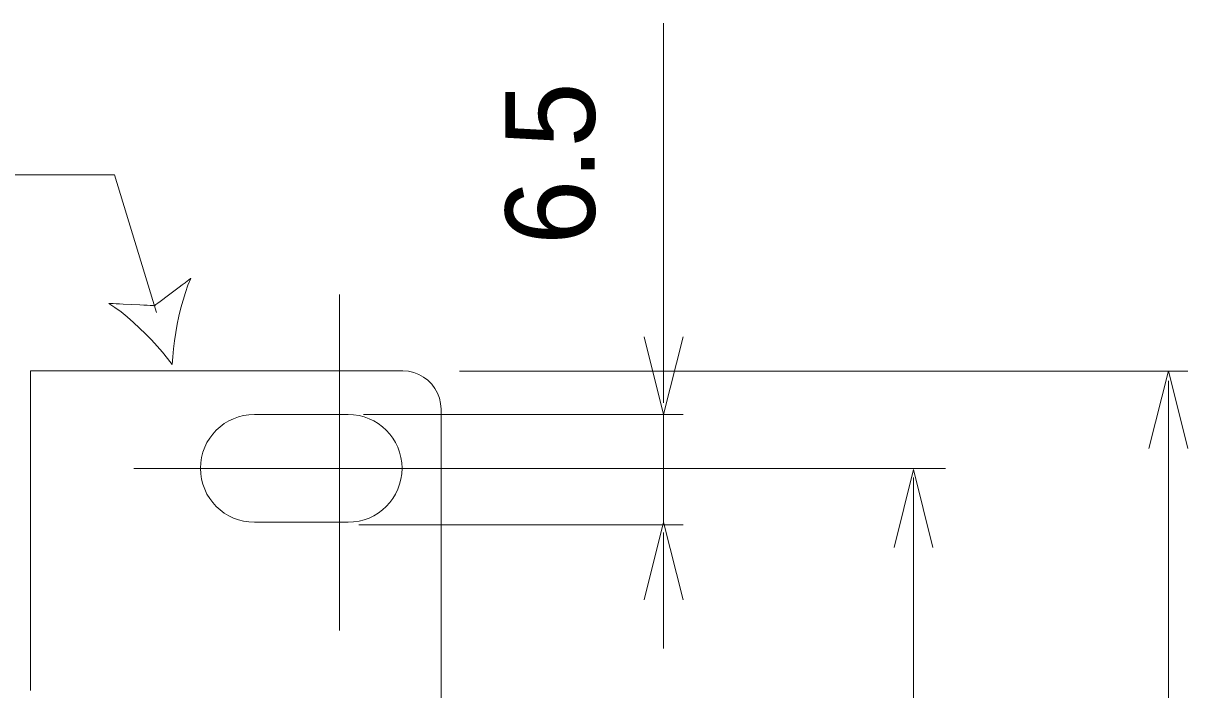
# Model space of a CAD drawing. Units: millimetres on the paper. Extents: x -142 to 142, y -98 to 91.
# Drawn here: x 18.19 to 41.1, y -24.91 to -11.79 of the extents above; entities that cross this region are included whole.
import ezdxf
from ezdxf.enums import TextEntityAlignment as Align

# ---------------------------------------------------------------- set-up
doc = ezdxf.new("R2010")
doc.units = ezdxf.units.MM
doc.layers.add('1-0_レイヤー 1', color=7, linetype='Continuous', lineweight=18)
doc.styles.add('ＭＳ Ｐゴシック', font='')
doc.styles.get('ＭＳ Ｐゴシック').set_extended_font_data('MS PGothic')

msp = doc.modelspace()

# ---------------------------------------------------------------- linework, layer by layer
at = {"layer": '1-0_レイヤー 1'}
for p, q in [((30.791, -11.795), (30.791, -19.264)), ((13.649, -14.775), (19.982, -14.775)), ((19.982, -14.775), (20.808, -17.488)), ((24.413, -23.744), (24.413, -17.131)), ((30.791, -19.497), (30.41, -17.967)), ((30.791, -19.497), (31.172, -17.967)), ((26.771, -18.639), (41.105, -18.639)), ((40.724, -18.637), (40.343, -20.167)), ((40.724, -18.637), (41.105, -20.167)), ((40.724, -18.834), (40.724, -31.961)), ((24.882, -19.497), (31.172, -19.497)), ((30.791, -19.497), (30.791, -21.664)), ((20.366, -20.558), (27.173, -20.558)), ((27.173, -20.558), (36.341, -20.558)), ((35.711, -20.58), (35.33, -22.11)), ((35.711, -20.58), (36.092, -22.11)), ((35.711, -20.736), (35.711, -29.724)), ((24.793, -21.664), (31.172, -21.664)), ((30.791, -21.615), (30.41, -23.145)), ((30.791, -21.615), (31.172, -23.145)), ((30.791, -21.818), (30.791, -24.103))]:
    msp.add_line(p, q, dxfattribs=at)
for points in [[(20.768, -17.354), (20.77, -17.352), (20.776, -17.348), (20.786, -17.34), (20.799, -17.331), (20.815, -17.318), (20.834, -17.304), (20.88, -17.27), (20.934, -17.229), (20.994, -17.184), (21.126, -17.086), (21.257, -16.987), (21.317, -16.942), (21.372, -16.901), (21.417, -16.867), (21.437, -16.853), (21.453, -16.841), (21.466, -16.831), (21.475, -16.824), (21.481, -16.819), (21.483, -16.818)], [(21.483, -16.818), (21.429, -16.95), (21.378, -17.092), (21.332, -17.242), (21.29, -17.398), (21.252, -17.557), (21.219, -17.72), (21.19, -17.883), (21.165, -18.045), (21.145, -18.204), (21.13, -18.36), (21.119, -18.509)], [(19.874, -17.307), (19.876, -17.308), (19.884, -17.308), (19.896, -17.309), (19.912, -17.309), (19.933, -17.31), (19.956, -17.312), (20.014, -17.315), (20.081, -17.318), (20.157, -17.322), (20.321, -17.33), (20.485, -17.339), (20.561, -17.343), (20.628, -17.346), (20.685, -17.349), (20.709, -17.351), (20.729, -17.352), (20.746, -17.352), (20.758, -17.353), (20.765, -17.353), (20.768, -17.354)], [(21.119, -18.509), (21.027, -18.391), (20.927, -18.271), (20.821, -18.149), (20.711, -18.028), (20.596, -17.909), (20.478, -17.793), (20.358, -17.681), (20.236, -17.575), (20.114, -17.477), (19.993, -17.387), (19.874, -17.307)], [(18.331, -18.637), (18.331, -18.637), (18.331, -18.638), (18.331, -18.639), (18.331, -18.64), (18.331, -18.641), (18.331, -18.643), (18.331, -18.645), (18.331, -18.647), (18.331, -18.65), (18.331, -18.653), (18.331, -18.656), (18.331, -18.659), (18.331, -18.663), (18.331, -18.667), (18.331, -18.671), (18.331, -18.676), (18.331, -18.681), (18.331, -18.686), (18.331, -18.692), (18.331, -18.698), (18.331, -18.704), (18.331, -18.71), (18.331, -18.717), (18.331, -18.724), (18.331, -18.731), (18.331, -18.738), (18.331, -18.746), (18.331, -18.754), (18.331, -18.763), (18.331, -18.771), (18.331, -18.78), (18.331, -18.789), (18.331, -18.799), (18.331, -18.808), (18.331, -18.818), (18.331, -18.829), (18.331, -18.839), (18.331, -18.85), (18.331, -18.861)], [(18.435, -18.637), (18.424, -18.637), (18.413, -18.637), (18.404, -18.637), (18.395, -18.637), (18.386, -18.637), (18.378, -18.637), (18.371, -18.637), (18.364, -18.637), (18.358, -18.637), (18.352, -18.637), (18.347, -18.637), (18.343, -18.637), (18.339, -18.637), (18.336, -18.637), (18.334, -18.637), (18.333, -18.637), (18.332, -18.637), (18.331, -18.637)], [(19.289, -18.637), (19.23, -18.637), (19.2, -18.637), (19.172, -18.637), (19.143, -18.637), (19.115, -18.637), (19.088, -18.637), (19.061, -18.637), (19.034, -18.637), (19.007, -18.637), (18.981, -18.637), (18.956, -18.637), (18.931, -18.637), (18.906, -18.637), (18.882, -18.637), (18.858, -18.637), (18.835, -18.637), (18.812, -18.637), (18.79, -18.637), (18.768, -18.637), (18.746, -18.637), (18.725, -18.637), (18.705, -18.637), (18.685, -18.637), (18.665, -18.637), (18.646, -18.637), (18.627, -18.637), (18.609, -18.637), (18.592, -18.637), (18.575, -18.637), (18.559, -18.637), (18.543, -18.637), (18.527, -18.637), (18.512, -18.637), (18.498, -18.637), (18.484, -18.637), (18.471, -18.637), (18.458, -18.637), (18.446, -18.637), (18.435, -18.637)], [(23.178, -18.637), (23.096, -18.637), (23.013, -18.637), (22.93, -18.637), (22.846, -18.637), (22.762, -18.637), (22.678, -18.637), (22.508, -18.637), (22.338, -18.637), (21.995, -18.637), (21.652, -18.637), (21.481, -18.637), (21.311, -18.637), (21.227, -18.637), (21.143, -18.637), (21.06, -18.637), (20.976, -18.637), (20.894, -18.637), (20.812, -18.637), (20.73, -18.637), (20.65, -18.637), (20.569, -18.637), (20.49, -18.637), (20.411, -18.637), (20.333, -18.637), (20.256, -18.637), (20.18, -18.637), (20.105, -18.637), (20.031, -18.637), (19.957, -18.637), (19.885, -18.637), (19.814, -18.637), (19.744, -18.637), (19.675, -18.637), (19.607, -18.637), (19.541, -18.637), (19.476, -18.637), (19.412, -18.637), (19.35, -18.637), (19.289, -18.637)], [(25.2, -18.637), (25.177, -18.637), (25.155, -18.637), (25.131, -18.637), (25.108, -18.637), (25.083, -18.637), (25.059, -18.637), (25.034, -18.637), (25.008, -18.637), (24.982, -18.637), (24.956, -18.637), (24.929, -18.637), (24.902, -18.637), (24.874, -18.637), (24.846, -18.637), (24.818, -18.637), (24.789, -18.637), (24.76, -18.637), (24.7, -18.637), (24.639, -18.637), (24.577, -18.637), (24.513, -18.637), (24.448, -18.637), (24.382, -18.637), (24.314, -18.637), (24.245, -18.637), (24.175, -18.637), (24.104, -18.637), (24.032, -18.637), (23.959, -18.637), (23.885, -18.637), (23.809, -18.637), (23.733, -18.637), (23.656, -18.637), (23.578, -18.637), (23.499, -18.637), (23.42, -18.637), (23.34, -18.637), (23.259, -18.637), (23.178, -18.637)], [(25.658, -18.637), (25.658, -18.637), (25.657, -18.637), (25.655, -18.637), (25.653, -18.637), (25.65, -18.637), (25.646, -18.637), (25.642, -18.637), (25.637, -18.637), (25.632, -18.637), (25.626, -18.637), (25.619, -18.637), (25.611, -18.637), (25.603, -18.637), (25.595, -18.637), (25.586, -18.637), (25.576, -18.637), (25.566, -18.637), (25.555, -18.637), (25.543, -18.637), (25.531, -18.637), (25.518, -18.637), (25.505, -18.637), (25.491, -18.637), (25.477, -18.637), (25.462, -18.637), (25.447, -18.637), (25.431, -18.637), (25.414, -18.637), (25.397, -18.637), (25.38, -18.637), (25.362, -18.637), (25.343, -18.637), (25.324, -18.637), (25.305, -18.637), (25.285, -18.637), (25.264, -18.637), (25.243, -18.637), (25.222, -18.637), (25.2, -18.637)], [(26.41, -19.39), (26.402, -19.278), (26.378, -19.172), (26.34, -19.072), (26.289, -18.98), (26.226, -18.896), (26.152, -18.822), (26.068, -18.758), (25.975, -18.707), (25.875, -18.669), (25.769, -18.645), (25.658, -18.637)], [(18.331, -18.861), (18.331, -18.872), (18.331, -18.884), (18.331, -18.895), (18.331, -18.908), (18.331, -18.92), (18.331, -18.932), (18.331, -18.945), (18.331, -18.958), (18.331, -18.972), (18.331, -18.985), (18.331, -18.999), (18.331, -19.013), (18.331, -19.028), (18.331, -19.042), (18.331, -19.057), (18.331, -19.072), (18.331, -19.088), (18.331, -19.103), (18.331, -19.119), (18.331, -19.135), (18.331, -19.151), (18.331, -19.168), (18.331, -19.185), (18.331, -19.202), (18.331, -19.219), (18.331, -19.236), (18.331, -19.254), (18.331, -19.272), (18.331, -19.29), (18.331, -19.308), (18.331, -19.327), (18.331, -19.346), (18.331, -19.365), (18.331, -19.384), (18.331, -19.404), (18.331, -19.423), (18.331, -19.443), (18.331, -19.463), (18.331, -19.484)], [(26.41, -19.56), (26.41, -19.551), (26.41, -19.542), (26.41, -19.533), (26.41, -19.525), (26.41, -19.517), (26.41, -19.509), (26.41, -19.501), (26.41, -19.494), (26.41, -19.486), (26.41, -19.48), (26.41, -19.473), (26.41, -19.466), (26.41, -19.46), (26.41, -19.454), (26.41, -19.449), (26.41, -19.443), (26.41, -19.438), (26.41, -19.433), (26.41, -19.429), (26.41, -19.424), (26.41, -19.42), (26.41, -19.416), (26.41, -19.413), (26.41, -19.409), (26.41, -19.406), (26.41, -19.403), (26.41, -19.401), (26.41, -19.398), (26.41, -19.396), (26.41, -19.395), (26.41, -19.393), (26.41, -19.392), (26.41, -19.391), (26.41, -19.39), (26.41, -19.39), (26.41, -19.39)], [(18.331, -19.484), (18.331, -19.504), (18.331, -19.525), (18.331, -19.546), (18.331, -19.567), (18.331, -19.589), (18.331, -19.611), (18.331, -19.632), (18.331, -19.654), (18.331, -19.677), (18.331, -19.699), (18.331, -19.745), (18.331, -19.791), (18.331, -19.838), (18.331, -19.886), (18.331, -19.935), (18.331, -19.984), (18.331, -20.035), (18.331, -20.086), (18.331, -20.137), (18.331, -20.19), (18.331, -20.243), (18.331, -20.297), (18.331, -20.351), (18.331, -20.407), (18.331, -20.462), (18.331, -20.519), (18.331, -20.576), (18.331, -20.634), (18.331, -20.693), (18.331, -20.752), (18.331, -20.812), (18.331, -20.872), (18.331, -20.933), (18.331, -20.995), (18.331, -21.057), (18.331, -21.12), (18.331, -21.183), (18.331, -21.247), (18.331, -21.311)], [(22.737, -21.615), (22.628, -21.61), (22.523, -21.594), (22.422, -21.567), (22.324, -21.532), (22.232, -21.487), (22.144, -21.434), (22.063, -21.373), (21.987, -21.304), (21.919, -21.229), (21.858, -21.147), (21.804, -21.06), (21.76, -20.967), (21.724, -20.869), (21.698, -20.768), (21.682, -20.663), (21.676, -20.554), (21.682, -20.446), (21.698, -20.34), (21.724, -20.238), (21.76, -20.141), (21.804, -20.048), (21.858, -19.961), (21.919, -19.879), (21.987, -19.804), (22.063, -19.736), (22.144, -19.675), (22.232, -19.622), (22.324, -19.577), (22.422, -19.541), (22.523, -19.515), (22.628, -19.499), (22.737, -19.494)], [(22.737, -19.494), (22.738, -19.494), (22.742, -19.494), (22.749, -19.494), (22.757, -19.494), (22.769, -19.494), (22.782, -19.494), (22.798, -19.494), (22.816, -19.494), (22.836, -19.494), (22.858, -19.494), (22.882, -19.494), (22.907, -19.494), (22.934, -19.494), (22.963, -19.494), (23.025, -19.494), (23.092, -19.494), (23.165, -19.494), (23.241, -19.494), (23.32, -19.494), (23.403, -19.494), (23.487, -19.494), (23.659, -19.494), (23.831, -19.494), (23.916, -19.494), (23.998, -19.494), (24.078, -19.494), (24.154, -19.494), (24.226, -19.494), (24.293, -19.494), (24.355, -19.494), (24.384, -19.494), (24.411, -19.494), (24.437, -19.494), (24.461, -19.494), (24.482, -19.494), (24.502, -19.494), (24.52, -19.494), (24.536, -19.494), (24.55, -19.494)], [(24.55, -19.494), (24.561, -19.494), (24.57, -19.494), (24.576, -19.494), (24.58, -19.494), (24.582, -19.494)], [(24.582, -19.494), (24.69, -19.499), (24.796, -19.515), (24.897, -19.541), (24.995, -19.577), (25.088, -19.622), (25.175, -19.675), (25.257, -19.736), (25.332, -19.804), (25.401, -19.879), (25.462, -19.961), (25.515, -20.048), (25.56, -20.141), (25.595, -20.238), (25.622, -20.34), (25.638, -20.446), (25.643, -20.554), (25.638, -20.663), (25.622, -20.768), (25.595, -20.869), (25.56, -20.967), (25.515, -21.06), (25.462, -21.147), (25.401, -21.229), (25.332, -21.304), (25.257, -21.373), (25.175, -21.434), (25.088, -21.487), (24.995, -21.532), (24.897, -21.567), (24.796, -21.594), (24.69, -21.61), (24.582, -21.615)], [(26.41, -20.723), (26.41, -20.677), (26.41, -20.632), (26.41, -20.587), (26.41, -20.543), (26.41, -20.5), (26.41, -20.457), (26.41, -20.415), (26.41, -20.374), (26.41, -20.334), (26.41, -20.294), (26.41, -20.255), (26.41, -20.216), (26.41, -20.179), (26.41, -20.142), (26.41, -20.106), (26.41, -20.071), (26.41, -20.036), (26.41, -20.003), (26.41, -19.97), (26.41, -19.938), (26.41, -19.907), (26.41, -19.876), (26.41, -19.847), (26.41, -19.818), (26.41, -19.79), (26.41, -19.763), (26.41, -19.737), (26.41, -19.711), (26.41, -19.687), (26.41, -19.663), (26.41, -19.641), (26.41, -19.63), (26.41, -19.619), (26.41, -19.609), (26.41, -19.598), (26.41, -19.588), (26.41, -19.579), (26.41, -19.569), (26.41, -19.56)], [(26.41, -22.934), (26.41, -22.869), (26.41, -22.805), (26.41, -22.741), (26.41, -22.677), (26.41, -22.613), (26.41, -22.55), (26.41, -22.488), (26.41, -22.425), (26.41, -22.363), (26.41, -22.302), (26.41, -22.24), (26.41, -22.18), (26.41, -22.119), (26.41, -22.059), (26.41, -22), (26.41, -21.941), (26.41, -21.882), (26.41, -21.824), (26.41, -21.766), (26.41, -21.709), (26.41, -21.652), (26.41, -21.596), (26.41, -21.54), (26.41, -21.485), (26.41, -21.43), (26.41, -21.376), (26.41, -21.322), (26.41, -21.269), (26.41, -21.217), (26.41, -21.165), (26.41, -21.113), (26.41, -21.062), (26.41, -21.012), (26.41, -20.962), (26.41, -20.913), (26.41, -20.865), (26.41, -20.817), (26.41, -20.77), (26.41, -20.723)], [(18.331, -21.311), (18.331, -21.376), (18.331, -21.441), (18.331, -21.507), (18.331, -21.574), (18.331, -21.641), (18.331, -21.708), (18.331, -21.776), (18.331, -21.845), (18.331, -21.913), (18.331, -21.983), (18.331, -22.052), (18.331, -22.122), (18.331, -22.193), (18.331, -22.264), (18.331, -22.335), (18.331, -22.407), (18.331, -22.479), (18.331, -22.552), (18.331, -22.625), (18.331, -22.698), (18.331, -22.771), (18.331, -22.845), (18.331, -22.919), (18.331, -22.994), (18.331, -23.069), (18.331, -23.144), (18.331, -23.219), (18.331, -23.295), (18.331, -23.371), (18.331, -23.447), (18.331, -23.523), (18.331, -23.6), (18.331, -23.677), (18.331, -23.831), (18.331, -23.986), (18.331, -24.142), (18.331, -24.298), (18.331, -24.455), (18.331, -24.613)], [(22.769, -21.615), (22.757, -21.615), (22.749, -21.615), (22.742, -21.615), (22.738, -21.615), (22.737, -21.615)], [(24.582, -21.615), (24.58, -21.615), (24.576, -21.615), (24.57, -21.615), (24.561, -21.615), (24.55, -21.615), (24.536, -21.615), (24.52, -21.615), (24.502, -21.615), (24.482, -21.615), (24.461, -21.615), (24.437, -21.615), (24.411, -21.615), (24.384, -21.615), (24.355, -21.615), (24.293, -21.615), (24.226, -21.615), (24.154, -21.615), (24.078, -21.615), (23.998, -21.615), (23.916, -21.615), (23.831, -21.615), (23.659, -21.615), (23.487, -21.615), (23.403, -21.615), (23.32, -21.615), (23.241, -21.615), (23.165, -21.615), (23.092, -21.615), (23.025, -21.615), (22.963, -21.615), (22.934, -21.615), (22.907, -21.615), (22.882, -21.615), (22.858, -21.615), (22.836, -21.615), (22.816, -21.615), (22.798, -21.615), (22.782, -21.615), (22.769, -21.615)], [(26.41, -25.123), (26.41, -24.841), (26.41, -24.701), (26.41, -24.561), (26.41, -24.422), (26.41, -24.283), (26.41, -24.144), (26.41, -24.006), (26.41, -23.869), (26.41, -23.733), (26.41, -23.597), (26.41, -23.53), (26.41, -23.462), (26.41, -23.395), (26.41, -23.329), (26.41, -23.262), (26.41, -23.196), (26.41, -23.13), (26.41, -23.064), (26.41, -22.999), (26.41, -22.934)], [(18.331, -24.613), (18.331, -24.771), (18.331, -24.929)]]:
    msp.add_lwpolyline(points, dxfattribs=at)

# ---------------------------------------------------------------- texts
at = {"layer": '1-0_レイヤー 1', "color": 4, "style": 'ＭＳ Ｐゴシック'}
msp.add_text('6.5', height=1.759, rotation=90, dxfattribs=at).set_placement((29.964, -16.157), align=Align.BOTTOM_LEFT)

doc.saveas('drawing.dxf')
